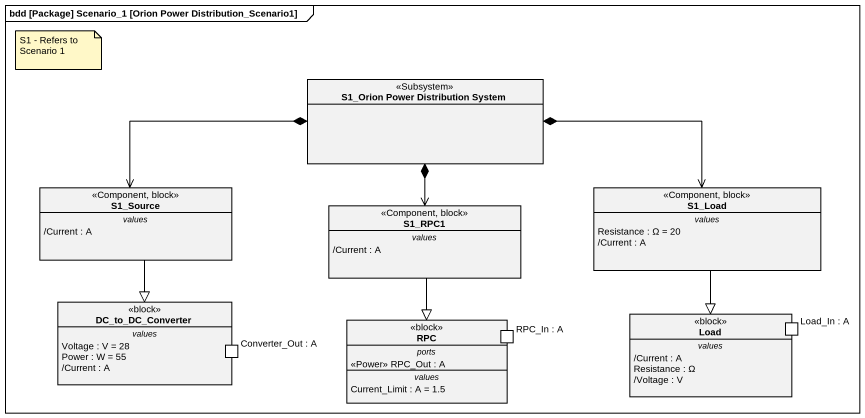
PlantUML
@startuml
mainframe bdd [Package] Scenario_1 [Orion Power Distribution_Scenario1]
hide circle
hide empty members
class "S1_Orion Power Distribution System" as S1_Orion_Power_Distribution <<Subsystem>>
class S1_Source <<Component, block>> {
  -- values --
  /Current : A
}
class S1_Load <<Component, block>> {
  -- values --
  Resistance : Ω = 20
  /Current : A
}
class S1_RPC1 <<Component, block>> {
  -- values --
  /Current : A
}
class DC_to_DC_Converter <<block>> {
  -- values --
  Voltage : V = 28
  Power : W = 55
  /Current : A
  -- ports --
  Converter_Out : A
}
class RPC <<block>> {
  -- ports --
  <<Power>> RPC_Out : A
  -- values --
  Current_Limit : A = 1.5
  -- ports --
  RPC_In : A
}
class Load <<block>> {
  -- values --
  /Current : A
  Resistance : Ω
  /Voltage : V
  -- ports --
  Load_In : A
}
S1_Orion_Power_Distribution *-left-> S1_Source
S1_Orion_Power_Distribution *-right-> S1_Load
S1_Orion_Power_Distribution *--> S1_RPC1
S1_Source --|> DC_to_DC_Converter
S1_Load --|> Load
S1_RPC1 --|> RPC
note as N1
  S1 - Refers to Scenario 1
end note
@enduml
